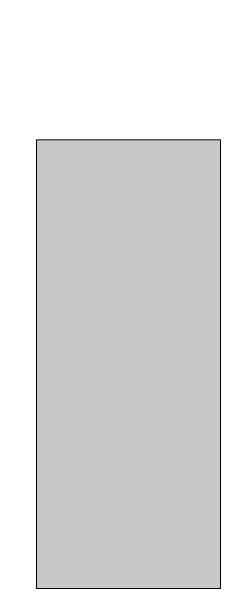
# Model space of a CAD drawing. Header units: feet. Extents: x 2845063 to 2853661, y -5473857 to -5445633.
# Drawn here: x 2847784 to 2848045, y -5451901 to -5451180 of the extents above; entities that cross this region are included whole.
import ezdxf

# ---------------------------------------------------------------- set-up
doc = ezdxf.new("R2010")
doc.units = ezdxf.units.FT
doc.header["$LTSCALE"] = 33
doc.header["$MEASUREMENT"] = 0
for name, color, linetype, lineweight in [('A-COL', 243, 'Continuous', 9), ('column hatch', 5, 'Continuous', 0), ('LENS-DIM', 252, 'Continuous', 5)]:
    doc.layers.add(name, color=color, linetype=linetype, lineweight=lineweight)

# ---------------------------------------------------------------- blocks, each defined once
blk = doc.blocks.new('A$C5049e784')
at = {"layer": 'column hatch'}
h = blk.add_hatch(color=8, dxfattribs=at)
h.dxf.hatch_style = 1
h.paths.add_polyline_path([(-2141.662434860133, 16489.4317696467), (-2141.662434860133, 16019.4317696467), (-2371.662434860132, 16019.4317696467), (-2371.662434860132, 16257.4317696467), (-2371.662434860132, 16489.4317696467)])
h.paths.add_polyline_path([(-2328.522721385583, 12502.4317696467), (-2203.522721385583, 12502.4317696467), (-2098.522721385583, 12502.4317696467), (-2098.522721385583, 11942.4317696467), (-2328.522721386514, 11942.4317696467)])
at = {"layer": 'A-COL'}
blk.add_lwpolyline([(-2328.522721385583, 12502.4317696467), (-2203.522721385583, 12502.4317696467), (-2098.522721385583, 12502.4317696467), (-2098.522721385583, 11942.4317696467), (-2328.522721386514, 11942.4317696467), (-2328.522721386514, 12502.4317696467)], dxfattribs=at)

msp = doc.modelspace()

# ---------------------------------------------------------------- block references
at = {"layer": 'LENS-DIM', "color": 2}
msp.add_blockref('A$C5049e784', (2850143.950480166, -5463843.102005764), dxfattribs=at)

doc.saveas('drawing.dxf')
